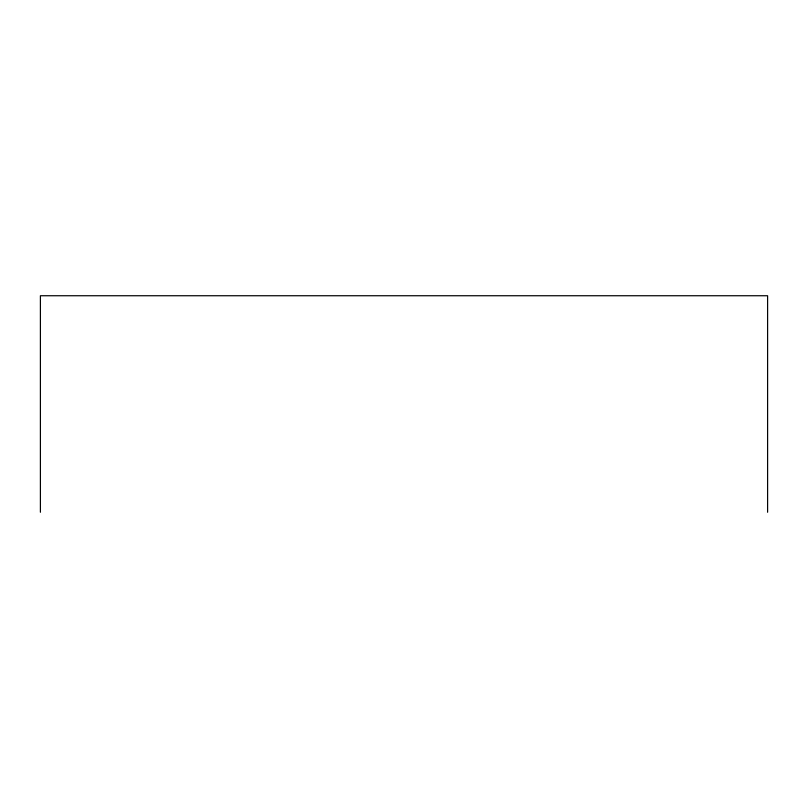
<?xml version="1.0" encoding="UTF-8"?>
<svg xmlns="http://www.w3.org/2000/svg" width="808" height="808" viewBox="0 0 808 808"><rect width="100%" height="100%" fill="white"/><g stroke="black" fill="none" stroke-linecap="round" stroke-linejoin="round"><path stroke-width="1.21" d="M767.6 512.262L767.6 295.738L40.4 295.738L40.4 512.262"/></g></svg>
